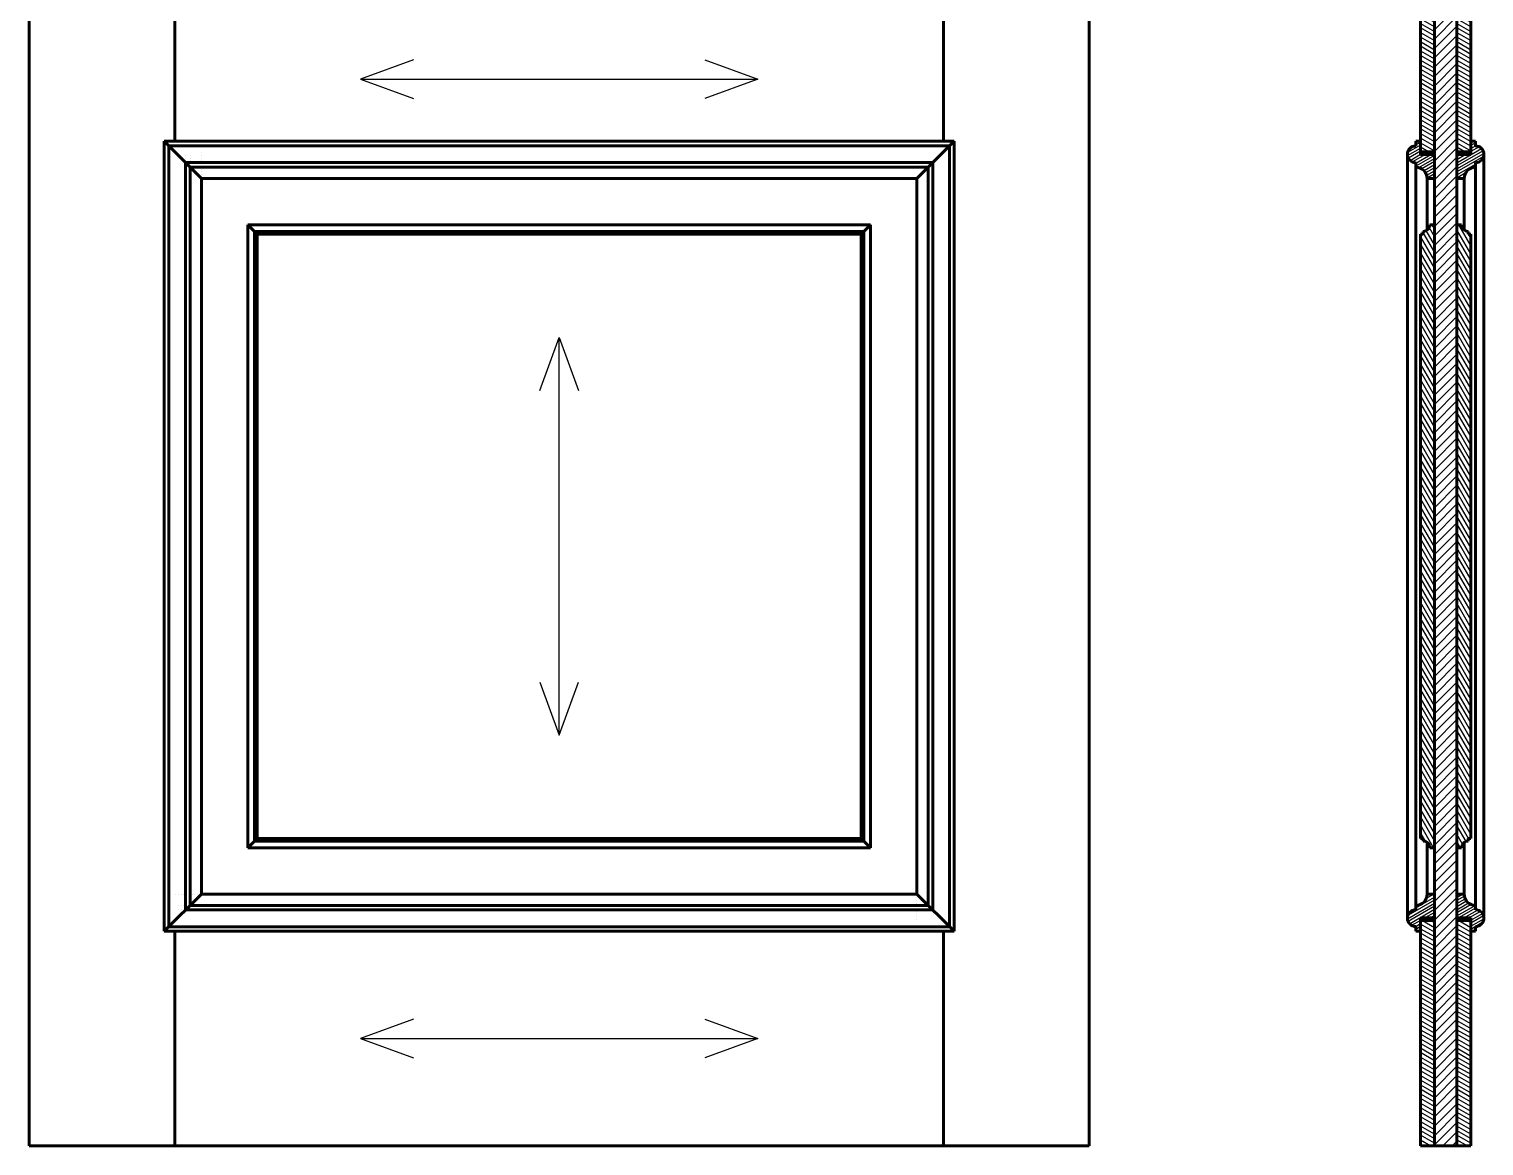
# Model space of a CAD drawing. Header units: inches. Extents: x -4554 to 14101, y -13650 to 2449.
# Drawn here: x 0 to 1098, y -6400 to -5557 of the extents above; entities that cross this region are included whole.
import ezdxf

# ---------------------------------------------------------------- set-up
doc = ezdxf.new("R2010")
doc.units = ezdxf.units.IN
doc.layers.add('Слой1', color=7, linetype='Continuous')

# ---------------------------------------------------------------- blocks, each defined once
blk = doc.blocks.new('*B537')
at = {"layer": 'Слой1', "linetype": 'Continuous'}
for p, q in [((1047, -5642), (1046.5, -5642.3)), ((1046.5, -5644.6), (1050, -5642.6)), ((1040.2, -5652.8), (1050, -5647.2)), ((1050, -5644.9), (1040.3, -5650.5)), ((1050, -5649.5), (1040.9, -5654.8)), ((1042.1, -5656.4), (1050, -5651.8)), ((1042.2, -5647.1), (1044.6, -5645.7)), ((1053.7, -5652), (1044, -5657.6)), ((1046.5, -5658.5), (1057.7, -5652)), ((1060.5, -5652.7), (1046.5, -5660.8)), ((1048.7, -5661.8), (1060.5, -5655)), ((1060.5, -5657.3), (1051, -5662.8)), ((1052.7, -5664.1), (1060.5, -5659.6)), ((1060.5, -5661.9), (1053.9, -5665.8)), ((1054.7, -5667.6), (1060.5, -5664.2)), ((1060.5, -5666.5), (1055, -5669.7)), ((1058.5, -5670), (1060.5, -5668.8))]:
    blk.add_line(p, q, dxfattribs=at)
blk = doc.blocks.new('*B538')
at = {"layer": 'Слой1', "linetype": 'Continuous'}
for p, q in [((1060.5, -5548.7), (1050, -5542.6)), ((1051.5, -5540), (1060.5, -5545.2)), ((1060.5, -5541.7), (1057.5, -5540)), ((1050, -5546.1), (1060.5, -5552.1)), ((1060.5, -5555.6), (1050, -5549.5)), ((1050, -5553), (1060.5, -5559.1)), ((1060.5, -5562.5), (1050, -5556.5)), ((1050, -5559.9), (1060.5, -5566)), ((1060.5, -5569.4), (1050, -5563.4)), ((1050, -5566.8), (1060.5, -5572.9)), ((1060.5, -5576.4), (1050, -5570.3)), ((1050, -5573.8), (1060.5, -5579.8)), ((1060.5, -5583.3), (1050, -5577.2)), ((1050, -5580.7), (1060.5, -5586.8)), ((1060.5, -5590.2), (1050, -5584.2)), ((1050, -5587.6), (1060.5, -5593.7)), ((1060.5, -5597.2), (1050, -5591.1)), ((1050, -5594.6), (1060.5, -5600.6)), ((1060.5, -5604.1), (1050, -5598)), ((1050, -5601.5), (1060.5, -5607.5)), ((1060.5, -5611), (1050, -5605)), ((1050, -5608.4), (1060.5, -5614.5)), ((1060.5, -5617.9), (1050, -5611.9)), ((1050, -5615.3), (1060.5, -5621.4)), ((1060.5, -5624.9), (1050, -5618.8)), ((1050, -5622.3), (1060.5, -5628.3)), ((1060.5, -5631.8), (1050, -5625.7)), ((1050, -5629.2), (1060.5, -5635.3)), ((1060.5, -5638.7), (1050, -5632.7)), ((1050, -5636.1), (1060.5, -5642.2)), ((1060.5, -5645.7), (1050, -5639.6)), ((1050, -5643.1), (1060.5, -5649.1)), ((1056, -5650), (1050, -5646.5)), ((1050, -5650), (1050, -5650))]:
    blk.add_line(p, q, dxfattribs=at)
blk = doc.blocks.new('*B539')
at = {"layer": 'Слой1', "linetype": 'Continuous'}
for p, q in [((1060.5, -6238.7), (1050, -6232.6)), ((1051.5, -6230), (1060.5, -6235.2)), ((1060.5, -6231.7), (1057.5, -6230)), ((1050, -6236.1), (1060.5, -6242.1)), ((1060.5, -6245.6), (1050, -6239.5)), ((1050, -6243), (1060.5, -6249.1)), ((1060.5, -6252.5), (1050, -6246.5)), ((1050, -6249.9), (1060.5, -6256)), ((1060.5, -6259.4), (1050, -6253.4)), ((1050, -6256.8), (1060.5, -6262.9)), ((1060.5, -6266.4), (1050, -6260.3)), ((1050, -6263.8), (1060.5, -6269.8)), ((1060.5, -6273.3), (1050, -6267.2)), ((1050, -6270.7), (1060.5, -6276.8)), ((1060.5, -6280.2), (1050, -6274.2)), ((1050, -6277.6), (1060.5, -6283.7)), ((1060.5, -6287.2), (1050, -6281.1)), ((1050, -6284.6), (1060.5, -6290.6)), ((1060.5, -6294.1), (1050, -6288)), ((1050, -6291.5), (1060.5, -6297.5)), ((1060.5, -6301), (1050, -6295)), ((1050, -6298.4), (1060.5, -6304.5)), ((1060.5, -6307.9), (1050, -6301.9)), ((1050, -6305.3), (1060.5, -6311.4)), ((1060.5, -6314.9), (1050, -6308.8)), ((1050, -6312.3), (1060.5, -6318.3)), ((1060.5, -6321.8), (1050, -6315.7)), ((1050, -6319.2), (1060.5, -6325.3)), ((1060.5, -6328.7), (1050, -6322.7)), ((1050, -6326.1), (1060.5, -6332.2)), ((1060.5, -6335.7), (1050, -6329.6)), ((1050, -6333.1), (1060.5, -6339.1)), ((1060.5, -6342.6), (1050, -6336.5)), ((1050, -6340), (1060.5, -6346)), ((1060.5, -6349.5), (1050, -6343.4)), ((1050, -6346.9), (1060.5, -6353)), ((1060.5, -6356.4), (1050, -6350.4)), ((1050, -6353.8), (1060.5, -6359.9)), ((1060.5, -6363.4), (1050, -6357.3)), ((1050, -6360.8), (1060.5, -6366.8)), ((1060.5, -6370.3), (1050, -6364.2)), ((1050, -6367.7), (1060.5, -6373.8)), ((1060.5, -6377.2), (1050, -6371.2)), ((1050, -6374.6), (1060.5, -6380.7)), ((1060.5, -6384.2), (1050, -6378.1)), ((1050, -6381.6), (1060.5, -6387.6)), ((1060.5, -6391.1), (1050, -6385)), ((1050, -6388.5), (1060.5, -6394.5)), ((1060.5, -6398), (1050, -6391.9)), ((1050, -6395.4), (1057.9, -6400)), ((1051.9, -6400), (1050, -6398.9))]:
    blk.add_line(p, q, dxfattribs=at)
blk = doc.blocks.new('*B540')
at = {"layer": 'Слой1', "linetype": 'Continuous'}
for p, q in [((1056.5, -5707.1), (1060.5, -5714)), ((1060.5, -5708), (1058.8, -5705)), ((1060.5, -5732), (1050, -5713.8)), ((1052, -5711.3), (1060.5, -5726)), ((1060.5, -5720), (1054.4, -5709.4)), ((1050, -5719.8), (1060.5, -5738)), ((1060.5, -5744), (1050, -5725.8)), ((1050, -5731.8), (1060.5, -5750)), ((1060.5, -5756), (1050, -5737.8)), ((1050, -5743.8), (1060.5, -5762)), ((1060.5, -5768), (1050, -5749.8)), ((1050, -5755.8), (1060.5, -5774)), ((1060.5, -5780), (1050, -5761.8)), ((1050, -5767.8), (1060.5, -5786)), ((1060.5, -5792), (1050, -5773.8)), ((1050, -5779.8), (1060.5, -5798)), ((1060.5, -5804), (1050, -5785.8)), ((1050, -5791.8), (1060.5, -5810)), ((1060.5, -5816), (1050, -5797.8)), ((1050, -5803.8), (1060.5, -5822)), ((1060.5, -5828), (1050, -5809.8)), ((1050, -5815.8), (1060.5, -5834)), ((1060.5, -5840), (1050, -5821.8)), ((1050, -5827.8), (1060.5, -5846)), ((1060.5, -5852), (1050, -5833.8)), ((1050, -5839.8), (1060.5, -5858)), ((1060.5, -5864), (1050, -5845.8)), ((1050, -5851.8), (1060.5, -5870)), ((1060.5, -5876), (1050, -5857.8)), ((1050, -5863.8), (1060.5, -5882)), ((1060.5, -5888), (1050, -5869.8)), ((1050, -5875.8), (1060.5, -5894)), ((1060.5, -5900), (1050, -5881.8)), ((1050, -5887.8), (1060.5, -5906)), ((1060.5, -5912), (1050, -5893.8)), ((1050, -5899.8), (1060.5, -5918)), ((1060.5, -5924), (1050, -5905.8)), ((1050, -5911.8), (1060.5, -5930)), ((1060.5, -5936), (1050, -5917.8)), ((1050, -5923.8), (1060.5, -5942)), ((1060.5, -5948), (1050, -5929.8)), ((1050, -5935.8), (1060.5, -5954)), ((1060.5, -5960), (1050, -5941.8)), ((1050, -5947.8), (1060.5, -5966)), ((1060.5, -5972), (1050, -5953.8)), ((1050, -5959.8), (1060.5, -5978)), ((1060.5, -5984), (1050, -5965.8)), ((1050, -5971.8), (1060.5, -5990)), ((1060.5, -5996), (1050, -5977.8)), ((1050, -5983.8), (1060.5, -6002)), ((1060.5, -6008), (1050, -5989.8)), ((1050, -5995.8), (1060.5, -6014)), ((1060.5, -6020), (1050, -6001.8)), ((1050, -6007.8), (1060.5, -6026)), ((1060.5, -6032), (1050, -6013.8)), ((1050, -6019.8), (1060.5, -6038)), ((1060.5, -6044), (1050, -6025.8)), ((1050, -6031.8), (1060.5, -6050)), ((1060.5, -6056), (1050, -6037.8)), ((1050, -6043.8), (1060.5, -6062)), ((1060.5, -6068), (1050, -6049.8)), ((1050, -6055.8), (1060.5, -6074)), ((1060.5, -6080), (1050, -6061.8)), ((1050, -6067.8), (1060.5, -6086)), ((1060.5, -6092), (1050, -6073.8)), ((1050, -6079.8), (1060.5, -6098)), ((1060.5, -6104), (1050, -6085.8)), ((1050, -6091.8), (1060.5, -6110)), ((1060.5, -6116), (1050, -6097.8)), ((1050, -6103.8), (1060.5, -6122)), ((1060.5, -6128), (1050, -6109.8)), ((1050, -6115.8), (1060.5, -6134)), ((1060.5, -6140), (1050, -6121.8)), ((1050, -6127.8), (1060.5, -6146)), ((1060.5, -6152), (1050, -6133.8)), ((1050, -6139.8), (1060.5, -6158)), ((1060.5, -6164), (1050, -6145.8)), ((1050, -6151.8), (1060.5, -6170)), ((1059.9, -6175), (1050, -6157.8)), ((1050, -6163.8), (1053.7, -6170.3))]:
    blk.add_line(p, q, dxfattribs=at)
blk = doc.blocks.new('*B541')
at = {"layer": 'Слой1', "linetype": 'Continuous'}
for p, q in [((1046.5, -6220.4), (1060.5, -6212.3)), ((1060.1, -6210), (1054.3, -6213.3)), ((1055, -6210.6), (1056.1, -6210)), ((1040.2, -6228.7), (1060.5, -6216.9)), ((1060.5, -6214.6), (1040.5, -6226.2)), ((1060.5, -6219.2), (1040.6, -6230.7)), ((1041.7, -6232.4), (1060.5, -6221.5)), ((1060.5, -6223.9), (1053.3, -6228)), ((1050, -6229.9), (1043.3, -6233.8)), ((1045.9, -6234.6), (1050, -6232.2)), ((1050, -6234.5), (1046.5, -6236.6)), ((1057.3, -6228), (1060.5, -6226.2)), ((1048, -6238), (1050, -6236.8))]:
    blk.add_line(p, q, dxfattribs=at)
blk = doc.blocks.new('*B545')
at = {"layer": 'Слой1', "linetype": 'Continuous'}
for p, q in [((1088, -5642.9), (1089.5, -5642)), ((1077.5, -5658.2), (1096.1, -5647.4)), ((1097.3, -5649.1), (1077.5, -5660.5)), ((1077.5, -5662.8), (1097.8, -5651.1)), ((1084.2, -5652), (1077.5, -5655.9)), ((1077.5, -5653.5), (1080.2, -5652)), ((1097.6, -5653.5), (1077.5, -5665.1)), ((1091.5, -5643.2), (1088, -5645.2)), ((1088, -5647.5), (1091.6, -5645.4)), ((1094.4, -5646.1), (1088, -5649.8)), ((1077.5, -5667.4), (1091.5, -5659.3)), ((1084, -5665.9), (1077.5, -5669.7)), ((1081, -5670), (1083.1, -5668.8))]:
    blk.add_line(p, q, dxfattribs=at)
blk = doc.blocks.new('*B546')
at = {"layer": 'Слой1', "linetype": 'Continuous'}
for p, q in [((1088, -5548.7), (1077.5, -5542.6)), ((1079, -5540), (1088, -5545.2)), ((1088, -5541.7), (1085, -5540)), ((1077.5, -5546.1), (1088, -5552.1)), ((1088, -5555.6), (1077.5, -5549.5)), ((1077.5, -5553), (1088, -5559.1)), ((1088, -5562.5), (1077.5, -5556.5)), ((1077.5, -5559.9), (1088, -5566)), ((1088, -5569.4), (1077.5, -5563.4)), ((1077.5, -5566.8), (1088, -5572.9)), ((1088, -5576.4), (1077.5, -5570.3)), ((1077.5, -5573.8), (1088, -5579.8)), ((1088, -5583.3), (1077.5, -5577.2)), ((1077.5, -5580.7), (1088, -5586.8)), ((1088, -5590.2), (1077.5, -5584.2)), ((1077.5, -5587.6), (1088, -5593.7)), ((1088, -5597.2), (1077.5, -5591.1)), ((1077.5, -5594.6), (1088, -5600.6)), ((1088, -5604.1), (1077.5, -5598)), ((1077.5, -5601.5), (1088, -5607.5)), ((1088, -5611), (1077.5, -5605)), ((1077.5, -5608.4), (1088, -5614.5)), ((1088, -5617.9), (1077.5, -5611.9)), ((1077.5, -5615.3), (1088, -5621.4)), ((1088, -5624.9), (1077.5, -5618.8)), ((1077.5, -5622.3), (1088, -5628.3)), ((1088, -5631.8), (1077.5, -5625.7)), ((1077.5, -5629.2), (1088, -5635.3)), ((1088, -5638.7), (1077.5, -5632.7)), ((1077.5, -5636.1), (1088, -5642.2)), ((1088, -5645.7), (1077.5, -5639.6)), ((1077.5, -5643.1), (1088, -5649.1)), ((1083.5, -5650), (1077.5, -5646.5)), ((1077.5, -5650), (1077.5, -5650))]:
    blk.add_line(p, q, dxfattribs=at)
blk = doc.blocks.new('*B547')
at = {"layer": 'Слой1', "linetype": 'Continuous'}
for p, q in [((1088, -6238.7), (1077.5, -6232.6)), ((1079, -6230), (1088, -6235.2)), ((1088, -6231.7), (1085, -6230)), ((1077.5, -6236.1), (1088, -6242.1)), ((1088, -6245.6), (1077.5, -6239.5)), ((1077.5, -6243), (1088, -6249.1)), ((1088, -6252.5), (1077.5, -6246.5)), ((1077.5, -6249.9), (1088, -6256)), ((1088, -6259.4), (1077.5, -6253.4)), ((1077.5, -6256.8), (1088, -6262.9)), ((1088, -6266.4), (1077.5, -6260.3)), ((1077.5, -6263.8), (1088, -6269.8)), ((1088, -6273.3), (1077.5, -6267.2)), ((1077.5, -6270.7), (1088, -6276.8)), ((1088, -6280.2), (1077.5, -6274.2)), ((1077.5, -6277.6), (1088, -6283.7)), ((1088, -6287.2), (1077.5, -6281.1)), ((1077.5, -6284.6), (1088, -6290.6)), ((1088, -6294.1), (1077.5, -6288)), ((1077.5, -6291.5), (1088, -6297.5)), ((1088, -6301), (1077.5, -6295)), ((1077.5, -6298.4), (1088, -6304.5)), ((1088, -6307.9), (1077.5, -6301.9)), ((1077.5, -6305.3), (1088, -6311.4)), ((1088, -6314.9), (1077.5, -6308.8)), ((1077.5, -6312.3), (1088, -6318.3)), ((1088, -6321.8), (1077.5, -6315.7)), ((1077.5, -6319.2), (1088, -6325.3)), ((1088, -6328.7), (1077.5, -6322.7)), ((1077.5, -6326.1), (1088, -6332.2)), ((1088, -6335.7), (1077.5, -6329.6)), ((1077.5, -6333.1), (1088, -6339.1)), ((1088, -6342.6), (1077.5, -6336.5)), ((1077.5, -6340), (1088, -6346)), ((1088, -6349.5), (1077.5, -6343.4)), ((1077.5, -6346.9), (1088, -6353)), ((1088, -6356.4), (1077.5, -6350.4)), ((1077.5, -6353.8), (1088, -6359.9)), ((1088, -6363.4), (1077.5, -6357.3)), ((1077.5, -6360.8), (1088, -6366.8)), ((1088, -6370.3), (1077.5, -6364.2)), ((1077.5, -6367.7), (1088, -6373.8)), ((1088, -6377.2), (1077.5, -6371.2)), ((1077.5, -6374.6), (1088, -6380.7)), ((1088, -6384.2), (1077.5, -6378.1)), ((1077.5, -6381.6), (1088, -6387.6)), ((1088, -6391.1), (1077.5, -6385)), ((1077.5, -6388.5), (1088, -6394.5)), ((1088, -6398), (1077.5, -6391.9)), ((1077.5, -6395.4), (1085.4, -6400)), ((1079.4, -6400), (1077.5, -6398.9))]:
    blk.add_line(p, q, dxfattribs=at)
blk = doc.blocks.new('*B548')
at = {"layer": 'Слой1', "linetype": 'Continuous'}
for p, q in [((1078.7, -5705), (1088, -5721)), ((1088, -5727), (1077.5, -5708.8)), ((1077.5, -5714.8), (1088, -5733)), ((1086, -5711.6), (1085.1, -5709.9)), ((1088, -5715), (1086.3, -5712)), ((1088, -5739), (1077.5, -5720.8)), ((1077.5, -5726.8), (1088, -5745)), ((1088, -5751), (1077.5, -5732.8)), ((1077.5, -5738.8), (1088, -5757)), ((1088, -5763), (1077.5, -5744.8)), ((1077.5, -5750.8), (1088, -5769)), ((1088, -5775), (1077.5, -5756.8)), ((1077.5, -5762.8), (1088, -5781)), ((1088, -5787), (1077.5, -5768.8)), ((1077.5, -5774.8), (1088, -5793)), ((1088, -5799), (1077.5, -5780.8)), ((1077.5, -5786.8), (1088, -5805)), ((1088, -5811), (1077.5, -5792.8)), ((1077.5, -5798.8), (1088, -5817)), ((1088, -5823), (1077.5, -5804.8)), ((1077.5, -5810.8), (1088, -5829)), ((1088, -5835), (1077.5, -5816.8)), ((1077.5, -5822.8), (1088, -5841)), ((1088, -5847), (1077.5, -5828.8)), ((1077.5, -5834.8), (1088, -5853)), ((1088, -5859), (1077.5, -5840.8)), ((1077.5, -5846.8), (1088, -5865)), ((1088, -5871), (1077.5, -5852.8)), ((1077.5, -5858.8), (1088, -5877)), ((1088, -5883), (1077.5, -5864.8)), ((1077.5, -5870.8), (1088, -5889)), ((1088, -5895), (1077.5, -5876.8)), ((1077.5, -5882.8), (1088, -5901)), ((1088, -5907), (1077.5, -5888.8)), ((1077.5, -5894.8), (1088, -5913)), ((1088, -5919), (1077.5, -5900.8)), ((1077.5, -5906.8), (1088, -5925)), ((1088, -5931), (1077.5, -5912.8)), ((1077.5, -5918.8), (1088, -5937)), ((1088, -5943), (1077.5, -5924.8)), ((1077.5, -5930.8), (1088, -5949)), ((1088, -5955), (1077.5, -5936.8)), ((1077.5, -5942.8), (1088, -5961)), ((1088, -5967), (1077.5, -5948.8)), ((1077.5, -5954.8), (1088, -5973)), ((1088, -5979), (1077.5, -5960.8)), ((1077.5, -5966.8), (1088, -5985)), ((1088, -5991), (1077.5, -5972.8)), ((1077.5, -5978.8), (1088, -5997)), ((1088, -6003), (1077.5, -5984.8)), ((1077.5, -5990.8), (1088, -6009)), ((1088, -6015), (1077.5, -5996.8)), ((1077.5, -6002.8), (1088, -6021)), ((1088, -6027), (1077.5, -6008.8)), ((1077.5, -6014.8), (1088, -6033)), ((1088, -6039), (1077.5, -6020.8)), ((1077.5, -6026.8), (1088, -6045)), ((1088, -6051), (1077.5, -6032.8)), ((1077.5, -6038.8), (1088, -6057)), ((1088, -6063), (1077.5, -6044.8)), ((1077.5, -6050.8), (1088, -6069)), ((1088, -6075), (1077.5, -6056.8)), ((1077.5, -6062.8), (1088, -6081)), ((1088, -6087), (1077.5, -6068.8)), ((1077.5, -6074.8), (1088, -6093)), ((1088, -6099), (1077.5, -6080.8)), ((1077.5, -6086.8), (1088, -6105)), ((1088, -6111), (1077.5, -6092.8)), ((1077.5, -6098.8), (1088, -6117)), ((1088, -6123), (1077.5, -6104.8)), ((1077.5, -6110.8), (1088, -6129)), ((1088, -6135), (1077.5, -6116.8)), ((1077.5, -6122.8), (1088, -6141)), ((1088, -6147), (1077.5, -6128.8)), ((1077.5, -6134.8), (1088, -6153)), ((1088, -6159), (1077.5, -6140.8)), ((1077.5, -6146.8), (1088, -6165)), ((1086.2, -6168), (1077.5, -6152.8)), ((1077.5, -6158.8), (1084.1, -6170.3)), ((1081.8, -6172.3), (1077.5, -6164.8)), ((1077.5, -6170.8), (1079.9, -6175))]:
    blk.add_line(p, q, dxfattribs=at)
blk = doc.blocks.new('*B549')
at = {"layer": 'Слой1', "linetype": 'Continuous'}
for p, q in [((1077.5, -6212.6), (1082, -6210)), ((1078, -6210), (1077.5, -6210.3)), ((1083.2, -6211.6), (1077.5, -6214.9)), ((1077.5, -6217.2), (1083.8, -6213.6)), ((1084.8, -6215.3), (1077.5, -6219.5)), ((1077.5, -6221.8), (1086.3, -6216.7)), ((1088.3, -6217.9), (1077.5, -6224.1)), ((1077.5, -6226.5), (1091.3, -6218.5)), ((1091.5, -6220.7), (1078.8, -6228)), ((1082.8, -6228), (1093.1, -6222.1)), ((1095.3, -6223.1), (1086.8, -6228)), ((1088, -6229.6), (1096.7, -6224.6)), ((1097.6, -6226.4), (1088, -6231.9)), ((1088, -6234.2), (1097.8, -6228.6)), ((1097.1, -6231.3), (1088, -6236.6)), ((1089.5, -6238), (1091.5, -6236.8))]:
    blk.add_line(p, q, dxfattribs=at)
blk = doc.blocks.new('*B552')
at = {"layer": 'Слой1', "linetype": 'Continuous'}
for p, q in [((1060.5, -4313.4), (1073.9, -4300)), ((1066.8, -4300), (1060.5, -4306.3)), ((1077.5, -4303.4), (1060.5, -4320.4)), ((1060.5, -4327.5), (1077.5, -4310.5)), ((1077.5, -4317.6), (1060.5, -4334.6)), ((1060.5, -4341.6), (1077.5, -4324.6)), ((1077.5, -4331.7), (1060.5, -4348.7)), ((1060.5, -4355.8), (1077.5, -4338.8)), ((1077.5, -4345.9), (1060.5, -4362.9)), ((1060.5, -4369.9), (1077.5, -4352.9)), ((1077.5, -4360), (1060.5, -4377)), ((1060.5, -4384.1), (1077.5, -4367.1)), ((1077.5, -4374.1), (1060.5, -4391.1)), ((1060.5, -4398.2), (1077.5, -4381.2)), ((1077.5, -4388.3), (1060.5, -4405.3)), ((1062.9, -4410), (1077.5, -4395.4)), ((1077.5, -4402.4), (1069.9, -4410)), ((1077, -4410), (1077.5, -4409.5)), ((1060.5, -5550.8), (1071.3, -5540)), ((1064.2, -5540), (1060.5, -5543.7)), ((1077.5, -5540.9), (1060.5, -5557.9)), ((1060.5, -5564.9), (1077.5, -5547.9)), ((1077.5, -5555), (1060.5, -5572)), ((1060.5, -5579.1), (1077.5, -5562.1)), ((1077.5, -5569.1), (1060.5, -5586.1)), ((1060.5, -5593.2), (1077.5, -5576.2)), ((1077.5, -5583.3), (1060.5, -5600.3)), ((1060.5, -5607.4), (1077.5, -5590.4)), ((1077.5, -5597.4), (1060.5, -5614.4)), ((1060.5, -5621.5), (1077.5, -5604.5)), ((1077.5, -5611.6), (1060.5, -5628.6)), ((1060.5, -5635.6), (1077.5, -5618.6)), ((1077.5, -5625.7), (1060.5, -5642.7)), ((1060.5, -5649.8), (1077.5, -5632.8)), ((1077.5, -5639.9), (1060.5, -5656.9)), ((1060.5, -5663.9), (1077.5, -5646.9)), ((1077.5, -5654), (1060.5, -5671)), ((1060.5, -5678.1), (1077.5, -5661.1)), ((1077.5, -5668.1), (1060.5, -5685.1)), ((1060.5, -5692.2), (1077.5, -5675.2)), ((1077.5, -5682.3), (1060.5, -5699.3)), ((1060.5, -5706.4), (1077.5, -5689.4)), ((1077.5, -5696.4), (1060.5, -5713.4)), ((1060.5, -5720.5), (1077.5, -5703.5)), ((1077.5, -5710.6), (1060.5, -5727.6)), ((1060.5, -5734.6), (1077.5, -5717.6)), ((1077.5, -5724.7), (1060.5, -5741.7)), ((1060.5, -5748.8), (1077.5, -5731.8)), ((1077.5, -5738.9), (1060.5, -5755.9)), ((1060.5, -5762.9), (1077.5, -5745.9)), ((1077.5, -5753), (1060.5, -5770)), ((1060.5, -5777.1), (1077.5, -5760.1)), ((1077.5, -5767.1), (1060.5, -5784.1)), ((1060.5, -5791.2), (1077.5, -5774.2)), ((1077.5, -5781.3), (1060.5, -5798.3)), ((1060.5, -5805.4), (1077.5, -5788.4)), ((1077.5, -5795.4), (1060.5, -5812.4)), ((1060.5, -5819.5), (1077.5, -5802.5)), ((1077.5, -5809.6), (1060.5, -5826.6)), ((1060.5, -5833.6), (1077.5, -5816.6)), ((1077.5, -5823.7), (1060.5, -5840.7)), ((1060.5, -5847.8), (1077.5, -5830.8)), ((1077.5, -5837.9), (1060.5, -5854.9)), ((1060.5, -5861.9), (1077.5, -5844.9)), ((1077.5, -5852), (1060.5, -5869)), ((1060.5, -5876.1), (1077.5, -5859.1)), ((1077.5, -5866.1), (1060.5, -5883.1)), ((1060.5, -5890.2), (1077.5, -5873.2)), ((1077.5, -5880.3), (1060.5, -5897.3)), ((1060.5, -5904.3), (1077.5, -5887.3)), ((1077.5, -5894.4), (1060.5, -5911.4)), ((1060.5, -5918.5), (1077.5, -5901.5)), ((1077.5, -5908.6), (1060.5, -5925.6)), ((1060.5, -5932.6), (1077.5, -5915.6)), ((1077.5, -5922.7), (1060.5, -5939.7)), ((1060.5, -5946.8), (1077.5, -5929.8)), ((1077.5, -5936.8), (1060.5, -5953.8)), ((1060.5, -5960.9), (1077.5, -5943.9)), ((1077.5, -5951), (1060.5, -5968)), ((1060.5, -5975.1), (1077.5, -5958.1)), ((1077.5, -5965.1), (1060.5, -5982.1)), ((1060.5, -5989.2), (1077.5, -5972.2)), ((1077.5, -5979.3), (1060.5, -5996.3)), ((1060.5, -6003.3), (1077.5, -5986.3)), ((1077.5, -5993.4), (1060.5, -6010.4)), ((1060.5, -6017.5), (1077.5, -6000.5)), ((1077.5, -6007.6), (1060.5, -6024.6)), ((1060.5, -6031.6), (1077.5, -6014.6)), ((1077.5, -6021.7), (1060.5, -6038.7)), ((1060.5, -6045.8), (1077.5, -6028.8)), ((1077.5, -6035.8), (1060.5, -6052.8)), ((1060.5, -6059.9), (1077.5, -6042.9)), ((1077.5, -6050), (1060.5, -6067)), ((1060.5, -6074.1), (1077.5, -6057.1)), ((1077.5, -6064.1), (1060.5, -6081.1)), ((1060.5, -6088.2), (1077.5, -6071.2)), ((1077.5, -6078.3), (1060.5, -6095.3)), ((1060.5, -6102.3), (1077.5, -6085.3)), ((1077.5, -6092.4), (1060.5, -6109.4)), ((1060.5, -6116.5), (1077.5, -6099.5)), ((1077.5, -6106.6), (1060.5, -6123.6)), ((1060.5, -6130.6), (1077.5, -6113.6)), ((1077.5, -6120.7), (1060.5, -6137.7)), ((1060.5, -6144.8), (1077.5, -6127.8)), ((1077.5, -6134.8), (1060.5, -6151.8)), ((1060.5, -6158.9), (1077.5, -6141.9)), ((1077.5, -6149), (1060.5, -6166)), ((1060.5, -6173), (1077.5, -6156)), ((1077.5, -6163.1), (1060.5, -6180.1)), ((1060.5, -6187.2), (1077.5, -6170.2)), ((1077.5, -6177.3), (1060.5, -6194.3)), ((1060.5, -6201.3), (1077.5, -6184.3)), ((1077.5, -6191.4), (1060.5, -6208.4)), ((1060.5, -6215.5), (1077.5, -6198.5)), ((1077.5, -6205.5), (1060.5, -6222.5)), ((1060.5, -6229.6), (1077.5, -6212.6)), ((1077.5, -6219.7), (1060.5, -6236.7)), ((1060.5, -6243.8), (1077.5, -6226.8)), ((1077.5, -6233.8), (1060.5, -6250.8)), ((1060.5, -6257.9), (1077.5, -6240.9)), ((1077.5, -6248), (1060.5, -6265)), ((1060.5, -6272), (1077.5, -6255)), ((1077.5, -6262.1), (1060.5, -6279.1)), ((1060.5, -6286.2), (1077.5, -6269.2)), ((1077.5, -6276.3), (1060.5, -6293.3)), ((1060.5, -6300.3), (1077.5, -6283.3)), ((1077.5, -6290.4), (1060.5, -6307.4)), ((1060.5, -6314.5), (1077.5, -6297.5)), ((1077.5, -6304.5), (1060.5, -6321.5)), ((1060.5, -6328.6), (1077.5, -6311.6)), ((1077.5, -6318.7), (1060.5, -6335.7)), ((1060.5, -6342.8), (1077.5, -6325.8)), ((1077.5, -6332.8), (1060.5, -6349.8)), ((1060.5, -6356.9), (1077.5, -6339.9)), ((1077.5, -6347), (1060.5, -6364)), ((1060.5, -6371), (1077.5, -6354)), ((1077.5, -6361.1), (1060.5, -6378.1)), ((1060.5, -6385.2), (1077.5, -6368.2)), ((1077.5, -6375.3), (1060.5, -6392.3)), ((1060.5, -6399.3), (1077.5, -6382.3)), ((1077.5, -6389.4), (1066.9, -6400)), ((1074, -6400), (1077.5, -6396.5))]:
    blk.add_line(p, q, dxfattribs=at)

msp = doc.modelspace()

# ---------------------------------------------------------------- linework, layer by layer
at = {"layer": 'Слой1', "color": 7, "linetype": 'Continuous', "lineweight": 60}
for p, q in [((0, -6400), (0, -4300)), ((800, -6400), (800, -4300)), ((1050, -5652), (1050, -5538)), ((1060.5, -6400), (1060.5, -5540)), ((1077.5, -6400), (1077.5, -5540)), ((1088, -5652), (1088, -5538)), ((110, -5642), (110, -5548)), ((690, -5642), (690, -5548)), ((698, -5642), (102, -5642)), ((102, -5642), (102, -6238)), ((130, -5670), (102, -5642)), ((670, -5670), (698, -5642)), ((698, -5642), (698, -6238)), ((1046.5, -5645.4), (1046.5, -5642)), ((1046.5, -5642), (1050, -5642)), ((1050, -5642), (1050, -5652)), ((1091.5, -5642), (1088, -5642)), ((1088, -5642), (1088, -5652)), ((1091.5, -5645.4), (1091.5, -5642)), ((105.4, -5645.4), (694.6, -5645.4)), ((105.4, -6234.6), (105.4, -5645.4)), ((110, -5645.8), (110, -5645.8)), ((118.1, -5652.9), (118.1, -5652.9)), ((121.5, -5652.9), (121.5, -5652.9)), ((130, -5650.6), (130, -5650.6)), ((130, -5652.9), (130, -5652.9)), ((678.5, -5645.8), (678.5, -5645.8)), ((690, -5645.8), (690, -5645.8)), ((694.6, -6234.6), (694.6, -5645.4)), ((1040.2, -6227.1), (1040.2, -5652.9)), ((1060.5, -5650), (1050, -5650)), ((1050, -5652), (1060.5, -5652)), ((1077.5, -5650), (1088, -5650)), ((1088, -5652), (1077.5, -5652)), ((1097.8, -6227.1), (1097.8, -5652.9)), ((118.1, -5654.9), (118.1, -5654.9)), ((118.1, -5658.1), (118.2, -5658.2)), ((118.1, -6221.9), (118.1, -5658.1)), ((118.1, -5658.1), (681.9, -5658.1)), ((121.5, -5654.9), (121.5, -5654.9)), ((121.5, -5656.6), (121.5, -5656.6)), ((121.5, -5661.5), (678.5, -5661.5)), ((121.5, -6218.5), (121.5, -5661.5)), ((130, -5654.9), (130, -5654.9)), ((130, -5656.6), (130, -5656.6)), ((130, -5657.7), (130, -5657.7)), ((130, -5661.5), (130, -5661.5)), ((130, -5663.1), (130, -5663.1)), ((678.5, -6218.5), (678.5, -5661.5)), ((681.9, -6221.9), (681.9, -5658.1)), ((1046.5, -5661.5), (1046.5, -5658.1)), ((1046.5, -6218.5), (1046.5, -5661.5)), ((1091.5, -5661.5), (1091.5, -5658.1)), ((1091.5, -6218.5), (1091.5, -5661.5)), ((130, -5665), (130, -5665)), ((130, -5667.4), (130, -5667.4)), ((130, -6210), (130, -5670)), ((130, -5670), (670, -5670)), ((670, -6210), (670, -5670)), ((1055, -5708.9), (1055, -5670)), ((1060.5, -5670), (1055, -5670)), ((1077.5, -5670), (1083, -5670)), ((1083, -5708.9), (1083, -5670)), ((165, -6175), (165, -5705)), ((172, -5712), (165, -5705)), ((165, -5705), (635, -5705)), ((628, -5712), (635, -5705)), ((635, -6175), (635, -5705)), ((1057, -5705), (1060.5, -5705)), ((1081, -5705), (1077.5, -5705)), ((630, -5710), (170, -5710)), ((170, -5710), (170, -6170)), ((172, -6168), (172, -5712)), ((628, -5712), (172, -5712)), ((628, -6168), (628, -5712)), ((630, -5710), (630, -6170)), ((1050, -6168), (1050, -5712)), ((1050, -5712), (1052, -5712)), ((1052, -5712), (1052, -5710)), ((1086, -5712), (1086, -5710)), ((1088, -5712), (1086, -5712)), ((1088, -6168), (1088, -5712)), ((165, -6175), (172, -6168)), ((172, -6168), (628, -6168)), ((628, -6168), (635, -6175)), ((1050, -6168), (1052, -6168)), ((1052, -6168), (1052, -6170)), ((1088, -6168), (1086, -6168)), ((1086, -6168), (1086, -6170)), ((165, -6175), (635, -6175)), ((170, -6170), (630, -6170)), ((1055, -6171.1), (1055, -6210)), ((1057, -6175), (1060.5, -6175)), ((1081, -6175), (1077.5, -6175)), ((1083, -6171.1), (1083, -6210)), ((102, -6238), (130, -6210)), ((110.6, -6210), (110.6, -6210)), ((112.9, -6210), (112.9, -6210)), ((114.9, -6210), (114.9, -6210)), ((116.6, -6210), (116.6, -6210)), ((117.7, -6210), (117.7, -6210)), ((121.5, -6210), (121.5, -6210)), ((123.1, -6210), (123.1, -6210)), ((125, -6210), (125, -6210)), ((127.4, -6210), (127.4, -6210)), ((130, -6210), (670, -6210)), ((698, -6238), (670, -6210)), ((670, -6212.6), (670, -6212.6)), ((1060.5, -6210), (1055, -6210)), ((1077.5, -6210), (1083, -6210)), ((112.9, -6218.5), (112.9, -6218.5)), ((112.9, -6221.9), (112.9, -6221.9)), ((114.9, -6218.5), (114.9, -6218.5)), ((114.9, -6221.9), (114.9, -6221.9)), ((116.6, -6218.5), (116.6, -6218.5)), ((118.1, -6221.9), (118.2, -6221.8)), ((118.1, -6221.9), (681.9, -6221.9)), ((121.5, -6218.5), (678.5, -6218.5)), ((670, -6215), (670, -6215)), ((670, -6216.9), (670, -6216.9)), ((670, -6218.5), (670, -6218.5)), ((670, -6222.3), (670, -6222.3)), ((670, -6223.4), (670, -6223.4)), ((681.9, -6221.9), (681.8, -6221.8)), ((1046.5, -6218.5), (1046.5, -6221.9)), ((1091.5, -6218.5), (1091.5, -6221.9)), ((105.4, -6234.6), (694.6, -6234.6)), ((670, -6225.1), (670, -6225.1)), ((670, -6227.1), (670, -6227.1)), ((670, -6229.4), (670, -6229.4)), ((1046.5, -6234.6), (1046.5, -6238)), ((1050, -6400), (1050, -6228)), ((1050, -6238), (1050, -6228)), ((1050, -6228), (1060.5, -6228)), ((1060.5, -6230), (1050, -6230)), ((1088, -6228), (1077.5, -6228)), ((1077.5, -6230), (1088, -6230)), ((1088, -6400), (1088, -6228)), ((1088, -6238), (1088, -6228)), ((1091.5, -6234.6), (1091.5, -6238)), ((698, -6238), (102, -6238)), ((110, -6400), (110, -6238)), ((690, -6400), (690, -6238)), ((1046.5, -6238), (1050, -6238)), ((1091.5, -6238), (1088, -6238)), ((0, -6400), (800, -6400)), ((1050, -6400), (1088, -6400))]:
    msp.add_line(p, q, dxfattribs=at)
at = {"layer": 'Слой1', "linetype": 'Continuous'}
for p, q in [((290, -5580.4), (250, -5595)), ((510, -5580.4), (550, -5595)), ((250, -5595), (550, -5595)), ((250, -5595), (290, -5609.6)), ((550, -5595), (510, -5609.6)), ((385.4, -5830), (400, -5790)), ((400, -6090), (400, -5790)), ((400, -5790), (414.6, -5830)), ((385.4, -6050), (400, -6090)), ((400, -6090), (414.6, -6050)), ((290, -6304.4), (250, -6319)), ((510, -6304.4), (550, -6319)), ((250, -6319), (550, -6319)), ((250, -6319), (290, -6333.6)), ((550, -6319), (510, -6333.6))]:
    msp.add_line(p, q, dxfattribs=at)
at = {"layer": 'Слой1', "color": 7, "linetype": 'Continuous', "lineweight": 60}
for centre, radius, start, end in [((1046.5, -5651.8), 6.35, 90, 270), ((1091.5, -5651.8), 6.35, 270, 450), ((1046.5, -5670), 8.5, 0, 90), ((1091.5, -5670), 8.5, 90, 180), ((1052, -5705), 5, 270, 360.2574), ((1086, -5705), 5, 179.7426, 270), ((1052, -6175), 5, 359.7426, 450), ((1086, -6175), 5, 90, 180.2574), ((1046.5, -6210), 8.5, 270, 360), ((1091.5, -6210), 8.5, 180, 270), ((1046.5, -6228.2), 6.35, 90, 270), ((1091.5, -6228.2), 6.35, 270, 450)]:
    msp.add_arc(centre, radius, start, end, dxfattribs=at)

# ---------------------------------------------------------------- block references
at = {"layer": 'Слой1'}
for name in ['*B552', '*B538', '*B546', '*B537', '*B545', '*B540', '*B548', '*B541', '*B549', '*B539', '*B547']:
    msp.add_blockref(name, (0, 0), dxfattribs=at)

doc.saveas('drawing.dxf')
